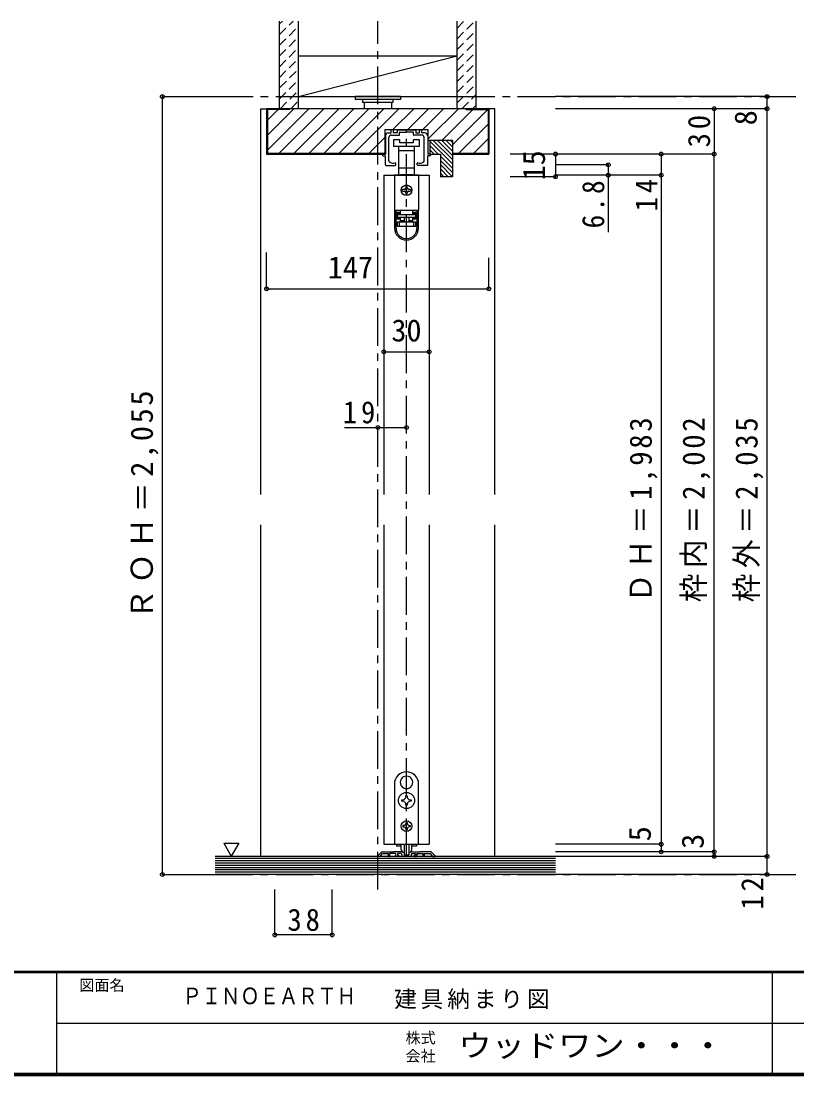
# Model space of a CAD drawing. Units: millimetres, scale not verified. Extents: x -973 to 977, y -718 to 696.
# Drawn here: x -22 to 491, y -701 to -2 of the extents above; entities that cross this region are included whole.
import ezdxf
from ezdxf.enums import TextEntityAlignment as Align

# ---------------------------------------------------------------- set-up
doc = ezdxf.new("R2010")
doc.units = ezdxf.units.MM
doc.header["$LTSCALE"] = 5
doc.header["$PDMODE"] = 32
doc.header["$PDSIZE"] = 2.5
doc.linetypes.add('CHAIN1', pattern=[8, 5, -1, 1, -1])
doc.linetypes.add('DASHED1', pattern=[1.8, 1.2, -0.6])
for name, color, linetype in [('0-1_通り芯', 4, 'CHAIN1'), ('0-2_柱', 3, 'Continuous'), ('0-3_仕上げ', 2, 'Continuous'), ('0-4_枠', 3, 'Continuous'), ('0-6_扉', 6, 'Continuous'), ('0-7_金物', 7, 'Continuous'), ('0-A_文字', 7, 'Continuous'), ('0-B_寸法', 7, 'Continuous'), ('0-C_ハッチ', 4, 'DASHED1'), ('F-1_枠', 6, 'Continuous'), ('F-A_文字', 7, 'Continuous')]:
    doc.layers.add(name, color=color, linetype=linetype)
doc.styles.add('ＭＳ ゴシック', font='')
doc.styles.get('ＭＳ ゴシック').set_extended_font_data('MS Gothic')

# ---------------------------------------------------------------- blocks, each defined once
blk = doc.blocks.new('02')
at = {"layer": '0-B_寸法'}
for p, q in [((-10.15, 6.923), (-10.15, 8.323)), ((-8.95, 8.623), (-9.85, 8.623)), ((-8.65, 6.923), (-8.65, 8.323)), ((-6.15, 8.323), (-6.15, 6.923)), ((-5.85, 8.623), (5.85, 8.623)), ((-4.35, 7.123), (-0.3, 7.123)), ((0, 7.423), (-0.3, 7.123)), ((0, 7.423), (0.3, 7.123)), ((4.35, 7.123), (0.3, 7.123)), ((6.15, 8.323), (6.15, 6.923)), ((8.65, 6.923), (8.65, 8.323)), ((8.95, 8.623), (9.85, 8.623)), ((10.15, 6.923), (10.15, 8.323)), ((-14, 4.623), (-14, -7.377)), ((-12, 6.623), (-10.45, 6.623)), ((-11.6, -11.949), (-11.6, 3.623)), ((-10.15, 5.123), (-4.95, 5.123)), ((-6.45, 6.623), (-8.35, 6.623)), ((-4.65, 5.423), (-4.65, 6.823)), ((4.65, 5.423), (4.65, 6.823)), ((10.15, 5.123), (4.95, 5.123)), ((6.45, 6.623), (8.35, 6.623)), ((12, 6.623), (10.45, 6.623)), ((11.6, -11.949), (11.6, 3.623)), ((14, 4.623), (14, -7.377)), ((-15.4, -7.377), (-14, -7.377)), ((-15.4, -8.577), (-14, -8.577)), ((-14, -14.577), (-14, -8.577)), ((-7.15, -14.577), (-7.15, -13.502)), ((7.15, -14.577), (7.15, -13.502)), ((15.4, -7.377), (14, -7.377)), ((15.4, -8.577), (14, -8.577)), ((14, -14.577), (14, -8.577)), ((-13.7, -14.877), (-7.45, -14.877)), ((13.7, -14.877), (7.45, -14.877))]:
    blk.add_line(p, q, dxfattribs=at)
for centre, radius, start, end in [((-9.85, 8.323), 0.3, 90, 180), ((-8.95, 8.323), 0.3, 0, 90), ((-5.85, 8.323), 0.3, 90, 180), ((-4.35, 6.823), 0.3, 90, 180), ((4.35, 6.823), 0.3, 0, 90), ((5.85, 8.323), 0.3, 0, 90), ((8.95, 8.323), 0.3, 90, 180), ((9.85, 8.323), 0.3, 0, 90), ((-12, 4.623), 2, 90, 180), ((-10.15, 3.623), 1.5, 90, 180), ((-10.45, 6.923), 0.3, 270, 0), ((-8.35, 6.923), 0.3, 180, 270), ((-6.45, 6.923), 0.3, 270, 0), ((-4.95, 5.423), 0.3, 270, 0), ((4.95, 5.423), 0.3, 180, 270), ((6.45, 6.923), 0.3, 180, 270), ((8.35, 6.923), 0.3, 270, 0), ((10.45, 6.923), 0.3, 180, 270), ((10.15, 3.623), 1.5, 0, 90), ((12, 4.623), 2, 0, 90), ((-15.4, -7.977), 0.6, 90, 180), ((-15.4, -7.977), 0.6, 180, 270), ((-10.6, -11.949), 1, 180, 243.25632), ((-8.8, -8.377), 5, 243.25632, 284.75682), ((-7.45, -13.502), 0.3, 0, 104.75682), ((7.45, -13.502), 0.3, 75.24318, 180), ((8.8, -8.377), 5, 255.24318, 296.74368), ((10.6, -11.949), 1, 296.74368, 0), ((15.4, -7.977), 0.6, 0, 90), ((15.4, -7.977), 0.6, 270, 0), ((-13.7, -14.577), 0.3, 180, 270), ((-7.45, -14.577), 0.3, 270, 0), ((7.45, -14.577), 0.3, 180, 270), ((13.7, -14.577), 0.3, 270, 0)]:
    blk.add_arc(centre, radius, start, end, dxfattribs=at)

msp = doc.modelspace()

# ---------------------------------------------------------------- linework, layer by layer
at = {"layer": '0-1_通り芯'}
for p, q in [((214.153, -577.5), (214.153, -2.5)), ((106.653, -52.5), (490.653, -52.5)), ((233.153, -555.5), (233.153, -74.5)), ((106.653, -567.5), (490.653, -567.5))]:
    msp.add_line(p, q, dxfattribs=at)
at = {"layer": '0-2_柱', "color": 7}
msp.add_line((161.653, -52.5), (266.653, -25.5), dxfattribs=at)
at = {"layer": '0-2_柱'}
for p, q in [((161.653, -25.5), (266.653, -25.5)), ((161.653, -52.5), (266.653, -52.5))]:
    msp.add_line(p, q, dxfattribs=at)
at = {"layer": '0-3_仕上げ'}
for p, q in [((149.153, -60.5), (149.153, -2.5)), ((161.653, -60.5), (161.653, -2.5)), ((266.653, -60.5), (266.653, -2.5)), ((279.153, -60.5), (279.153, -2.5)), ((331.653, -555.5), (106.653, -555.5)), ((331.653, -567.5), (106.653, -567.5))]:
    msp.add_line(p, q, dxfattribs=at)
at = {"layer": '0-3_仕上げ', "color": 7}
for p, q in [((331.653, -557), (106.653, -557)), ((331.653, -558.5), (106.653, -558.5)), ((331.653, -560), (106.653, -560)), ((331.653, -561.5), (106.653, -561.5)), ((331.653, -563), (106.653, -563)), ((331.653, -564.5), (106.653, -564.5)), ((331.653, -566), (106.653, -566))]:
    msp.add_line(p, q, dxfattribs=at)
at = {"layer": '0-4_枠', "color": 4}
for p, q in [((136.653, -60.5), (140.653, -60.5)), ((136.653, -60.5), (136.653, -316)), ((291.653, -60.5), (287.653, -60.5)), ((291.653, -316), (291.653, -60.5)), ((136.653, -336), (136.653, -555.5)), ((291.653, -555.5), (291.653, -336))]:
    msp.add_line(p, q, dxfattribs=at)
at = {"layer": '0-4_枠'}
for p, q in [((141.153, -61), (141.153, -90)), ((155.653, -61), (141.153, -61)), ((155.653, -60.5), (155.653, -61)), ((272.653, -61), (272.653, -60.5)), ((272.653, -61), (287.153, -61)), ((287.153, -61), (287.153, -90)), ((287.653, -60.5), (287.653, -90.5)), ((263.553, -81.5), (263.553, -105.5)), ((140.653, -90.5), (218.753, -90.5)), ((141.153, -90), (218.753, -90)), ((255.553, -90.5), (255.553, -105.5)), ((263.553, -90), (287.153, -90)), ((263.553, -90.5), (287.653, -90.5)), ((263.553, -105.5), (255.553, -105.5))]:
    msp.add_line(p, q, dxfattribs=at)
for points in [[(287.653, -60.5), (140.653, -60.5), (140.653, -90.5)], [(247.553, -74.5), (218.753, -74.5), (218.753, -90.5)], [(263.553, -81.5), (247.553, -81.5), (247.553, -74.5)], [(248.553, -81.5), (248.553, -86.75), (248.553, -90.5), (255.553, -90.5)]]:
    msp.add_lwpolyline(points, dxfattribs=at)
at = {"layer": '0-6_扉'}
for p, q in [((218.153, -104.5), (248.153, -104.5)), ((218.153, -104.5), (218.153, -316)), ((248.153, -104.5), (248.153, -316)), ((218.153, -336), (218.153, -547.5)), ((248.153, -336), (248.153, -547.5)), ((218.153, -547.5), (248.153, -547.5))]:
    msp.add_line(p, q, dxfattribs=at)
at = {"layer": '0-7_金物'}
for p, q in [((199.153, -52.5), (199.153, -54.5)), ((229.153, -52.5), (199.153, -52.5)), ((229.153, -54.5), (199.153, -54.5)), ((204.153, -54.5), (204.153, -56.5)), ((224.153, -54.5), (224.153, -56.5)), ((229.153, -52.5), (229.153, -54.5)), ((224.153, -56.5), (204.153, -56.5)), ((205.153, -56.5), (205.153, -60.5)), ((223.153, -56.5), (223.153, -60.5)), ((224.653, -81.2), (224.653, -85.2)), ((228.653, -81.2), (224.653, -81.2)), ((228.653, -83.2), (228.653, -81.2)), ((237.653, -83.2), (228.653, -83.2)), ((237.653, -81.2), (237.653, -83.2)), ((241.653, -81.2), (237.653, -81.2)), ((241.653, -85.2), (241.653, -81.2)), ((224.653, -85.2), (233.153, -85.2)), ((227.903, -85.2), (227.903, -99.8)), ((227.903, -88.2), (233.153, -88.2)), ((233.153, -85.2), (241.653, -85.2)), ((233.153, -88.2), (238.403, -88.2)), ((238.403, -99.8), (238.403, -85.2)), ((225.253, -104.5), (225.253, -127.8)), ((241.053, -104.5), (225.253, -104.5)), ((227.903, -99.8), (227.903, -104.2)), ((233.153, -99.8), (227.903, -99.8)), ((227.903, -104.2), (229.153, -104.2)), ((238.403, -99.8), (233.153, -99.8)), ((237.153, -104.5), (237.153, -104.2)), ((237.153, -104.2), (238.403, -104.2)), ((238.403, -104.2), (238.403, -99.8)), ((241.053, -104.5), (241.053, -127.8)), ((231.653, -114), (230.653, -114)), ((230.653, -115), (231.653, -115)), ((232.653, -112), (232.653, -113)), ((232.653, -116), (232.653, -117)), ((233.653, -113), (233.653, -112)), ((233.653, -117), (233.653, -116)), ((235.653, -114), (234.653, -114)), ((234.653, -115), (235.653, -115)), ((225.253, -127.8), (225.253, -127.9)), ((241.053, -127.8), (225.253, -127.8)), ((225.253, -127.9), (225.253, -139.6)), ((226.253, -127.9), (225.253, -127.9)), ((226.253, -139.6), (226.253, -127.9)), ((228.953, -127.9), (226.253, -127.9)), ((227.053, -128.9), (228.953, -128.9)), ((227.053, -128.9), (227.053, -133.6)), ((228.953, -129.9), (227.053, -129.9)), ((229.153, -130), (227.253, -130)), ((227.253, -130), (227.253, -130.5)), ((228.253, -127.9), (228.253, -127.8)), ((228.953, -127.9), (228.953, -128.9)), ((228.953, -128.9), (228.953, -129.9)), ((229.153, -130), (229.153, -127.8)), ((229.153, -134.5), (229.153, -132.5)), ((231.653, -132.5), (231.653, -135.5)), ((234.653, -132.5), (234.653, -135.5)), ((237.153, -127.8), (237.153, -130)), ((239.053, -130), (237.153, -130)), ((237.153, -132.5), (237.153, -134.5)), ((237.353, -128.9), (237.353, -127.9)), ((240.053, -127.9), (237.353, -127.9)), ((237.353, -128.9), (239.253, -128.9)), ((237.353, -132.6), (239.253, -132.6)), ((237.353, -133.6), (237.353, -132.6)), ((238.053, -127.8), (238.053, -127.9)), ((239.053, -130.5), (239.053, -130)), ((239.253, -133.6), (239.253, -128.9)), ((241.053, -127.8), (241.053, -127.9)), ((241.053, -139.6), (241.053, -127.9)), ((228.953, -133.6), (227.053, -133.6)), ((227.253, -138.5), (227.253, -135.5)), ((227.253, -135.5), (228.253, -135.5)), ((228.253, -138.5), (227.253, -138.5)), ((228.253, -135.5), (228.253, -138.5)), ((228.253, -135.5), (238.053, -135.5)), ((238.053, -138.5), (228.253, -138.5)), ((228.953, -133.6), (228.953, -135.5)), ((229.153, -134.5), (231.653, -134.5)), ((229.153, -135.5), (229.153, -134.5)), ((237.353, -135.5), (237.353, -133.6)), ((239.253, -133.6), (237.353, -133.6)), ((238.053, -138.5), (238.053, -135.5)), ((238.053, -135.5), (239.053, -135.5)), ((239.053, -138.5), (238.053, -138.5)), ((239.053, -135.5), (239.053, -138.5)), ((233.054, -502.351), (233.153, -502.45)), ((233.252, -502.351), (233.153, -502.45)), ((225.153, -507.5), (225.153, -547.5)), ((229.511, -508.489), (229.646, -508.525)), ((229.609, -508.66), (229.646, -508.525)), ((236.795, -508.489), (236.66, -508.525)), ((236.697, -508.66), (236.66, -508.525)), ((241.153, -547.5), (241.153, -507.5)), ((232.653, -516.3), (232.653, -515.35)), ((232.653, -515.35), (233.653, -515.35)), ((233.653, -515.35), (233.653, -516.3)), ((230.003, -518), (230.953, -518)), ((230.003, -519), (230.003, -518)), ((230.953, -519), (230.003, -519)), ((232.653, -521.65), (232.653, -520.7)), ((235.353, -518), (236.303, -518)), ((236.303, -519), (235.353, -519)), ((236.303, -518), (236.303, -519)), ((231.353, -535), (230.753, -535)), ((232.653, -533.1), (232.653, -533.7)), ((233.653, -533.1), (232.653, -533.1)), ((232.653, -537.3), (232.653, -537.9)), ((233.653, -533.1), (233.653, -533.7)), ((233.653, -537.3), (233.653, -537.9)), ((234.953, -535), (235.553, -535)), ((235.553, -536), (234.953, -536)), ((235.553, -535), (235.553, -536)), ((232.653, -537.9), (233.653, -537.9)), ((225.153, -547.5), (241.153, -547.5)), ((226.553, -547.5), (226.553, -548.7)), ((229.685, -548.7), (226.553, -548.7)), ((229.653, -550.921), (229.653, -547.5)), ((231.653, -547.5), (231.653, -554.121)), ((234.653, -547.5), (234.653, -554.121)), ((239.753, -548.7), (236.621, -548.7)), ((236.653, -550.921), (236.653, -547.5)), ((239.753, -547.5), (239.753, -548.7)), ((231.953, -554.421), (234.353, -554.421))]:
    msp.add_line(p, q, dxfattribs=at)
at = {"layer": '0-7_金物', "color": 3}
for p, q in [((216.577, -552.793), (214.212, -555.159)), ((215.953, -555.5), (214.353, -555.5)), ((216.153, -554.914), (217.367, -553.7)), ((216.153, -555.3), (216.153, -554.914)), ((217.284, -552.5), (223.853, -552.5)), ((217.367, -553.7), (221.153, -553.7)), ((221.153, -555.2), (221.153, -553.7)), ((221.453, -555.5), (221.853, -555.5)), ((226.153, -553.7), (222.153, -553.7)), ((222.153, -555.2), (222.153, -553.7)), ((223.853, -552.5), (224.153, -552.8)), ((224.153, -552.8), (224.453, -552.5)), ((229.924, -552.5), (224.453, -552.5)), ((226.153, -555.2), (226.153, -553.7)), ((227.753, -555.5), (226.453, -555.5)), ((227.153, -553.7), (227.153, -554.7)), ((229.553, -553.7), (227.153, -553.7)), ((227.753, -554.7), (227.153, -554.7)), ((230.053, -554.2), (230.053, -555.2)), ((230.078, -552.524), (231.207, -552.888)), ((235.953, -555.5), (230.353, -555.5)), ((231.553, -553.364), (231.553, -554.4)), ((231.853, -554.7), (234.453, -554.7)), ((234.753, -553.364), (234.753, -554.4)), ((236.228, -552.524), (235.1, -552.888)), ((236.253, -554.2), (236.253, -555.2)), ((236.382, -552.5), (241.853, -552.5)), ((236.753, -553.7), (239.153, -553.7)), ((238.553, -554.7), (239.153, -554.7)), ((238.553, -555.5), (239.853, -555.5)), ((239.153, -553.7), (239.153, -554.7)), ((240.153, -553.7), (244.153, -553.7)), ((240.153, -555.2), (240.153, -553.7)), ((242.153, -552.8), (241.853, -552.5)), ((242.453, -552.5), (242.153, -552.8)), ((249.022, -552.5), (242.453, -552.5)), ((244.153, -555.2), (244.153, -553.7)), ((244.853, -555.5), (244.453, -555.5)), ((245.153, -555.2), (245.153, -553.7)), ((245.153, -553.7), (248.939, -553.7)), ((250.155, -554.914), (248.94, -553.7)), ((249.73, -552.793), (252.096, -555.159)), ((250.155, -555.3), (250.155, -554.914)), ((250.355, -555.5), (251.955, -555.5))]:
    msp.add_line(p, q, dxfattribs=at)
at = {"layer": '0-7_金物'}
for points in [[(237.153, -104.2), (229.153, -104.2), (229.153, -104.5)], [(227.053, -132.6), (228.953, -132.6), (228.953, -133.6)], [(239.253, -129.9), (237.353, -129.9), (237.353, -128.9)], [(241.053, -127.9), (240.053, -127.9), (240.053, -139.6)], [(234.653, -134.5), (237.153, -134.5), (237.153, -135.5)], [(233.653, -520.7), (233.653, -521.65), (232.653, -521.65)], [(230.753, -535), (230.753, -536), (231.353, -536)]]:
    msp.add_lwpolyline(points, dxfattribs=at)
msp.add_lwpolyline([(239.053, -132.5), (227.253, -132.5), (227.253, -130.5), (239.053, -130.5)], close=True, dxfattribs=at)
for centre, radius in [((233.153, -114.5), 3.5), ((233.153, -518.5), 5.35), ((233.153, -535.5), 3.5)]:
    msp.add_circle(centre, radius, dxfattribs=at)
for centre, radius, start, end in [((233.153, -112), 0.5, 90, 180), ((233.153, -112), 0.5, 0, 90), ((230.653, -114.5), 0.5, 90, 180), ((230.653, -114.5), 0.5, 180, 270), ((231.653, -113), 1, 270, 0), ((231.653, -116), 1, 0, 90), ((233.153, -117), 0.5, 180, 270), ((233.153, -117), 0.5, 270, 0), ((234.653, -113), 1, 180, 270), ((234.653, -116), 1, 90, 180), ((235.653, -114.5), 0.5, 0, 90), ((235.653, -114.5), 0.5, 270, 0), ((233.153, -139.6), 7.9, 180, 0), ((233.153, -139.6), 6.9, 180, 0), ((233.153, -507.5), 8, 0, 180), ((233.153, -506.5), 4.15, 91.3645, 208.6355), ((233.153, -506.5), 4.15, 331.3645, 88.6355), ((233.153, -506.5), 4.15, 211.3645, 328.6355), ((230.953, -516.3), 1.7, 270, 0), ((235.353, -516.3), 1.7, 180, 270), ((230.953, -520.7), 1.7, 0, 90), ((235.353, -520.7), 1.7, 90, 180), ((231.353, -533.7), 1.3, 270, 0), ((231.353, -537.3), 1.3, 0, 90), ((234.953, -533.7), 1.3, 180, 270), ((234.953, -537.3), 1.3, 90, 180), ((231.653, -550.921), 2, 180, 264.78409), ((234.653, -550.921), 2, 275.21591, 0), ((231.453, -553.112), 0.2, 0, 84.78409), ((231.953, -554.121), 0.3, 180, 270), ((234.353, -554.121), 0.3, 270, 0), ((234.853, -553.112), 0.2, 95.21591, 180)]:
    msp.add_arc(centre, radius, start, end, dxfattribs=at)
at = {"layer": '0-7_金物', "color": 3}
for centre, radius, start, end in [((214.353, -555.3), 0.2, 135, 270), ((215.953, -555.3), 0.2, 270, 0), ((217.284, -553.5), 1, 90, 135), ((221.453, -555.2), 0.3, 180, 270), ((221.853, -555.2), 0.3, 270, 0), ((226.453, -555.2), 0.3, 180, 270), ((227.753, -555.1), 0.4, 0, 90), ((227.753, -555.1), 0.4, 270, 0), ((229.553, -554.2), 0.5, 0, 90), ((229.924, -553), 0.5, 72.1213, 90), ((230.353, -555.2), 0.3, 180, 270), ((231.053, -553.364), 0.5, 0, 72.1213), ((231.853, -554.4), 0.3, 180, 270), ((234.453, -554.4), 0.3, 270, 0), ((235.253, -553.364), 0.5, 107.8787, 180), ((235.953, -555.2), 0.3, 270, 0), ((236.382, -553), 0.5, 90, 107.8787), ((236.753, -554.2), 0.5, 90, 180), ((238.553, -555.1), 0.4, 90, 180), ((238.553, -555.1), 0.4, 180, 270), ((239.853, -555.2), 0.3, 270, 0), ((244.453, -555.2), 0.3, 180, 270), ((244.853, -555.2), 0.3, 270, 0), ((249.023, -553.5), 1, 45, 90), ((250.355, -555.3), 0.2, 180, 270), ((251.955, -555.3), 0.2, 270, 45)]:
    msp.add_arc(centre, radius, start, end, dxfattribs=at)
at = {"layer": '0-A_文字'}
msp.add_line((112.218, -546.686), (117.218, -555.347), dxfattribs=at)
msp.add_lwpolyline([(112.218, -546.686), (122.218, -546.686), (117.218, -555.347)], dxfattribs=at)
at = {"layer": '0-B_寸法', "color": 4}
for p, q in [((71.653, -52.5), (106.653, -52.5)), ((71.653, -567.5), (71.653, -52.5)), ((471.653, -52.5), (331.653, -52.5)), ((471.653, -60.5), (471.653, -52.5)), ((471.653, -60.5), (331.653, -60.5)), ((471.653, -60.5), (331.653, -60.5)), ((436.653, -60.5), (436.653, -90.5)), ((471.653, -555.5), (471.653, -60.5)), ((331.653, -90.5), (301.653, -90.5)), ((436.653, -90.5), (331.653, -90.5)), ((331.653, -90.5), (331.653, -105.5)), ((401.653, -90.5), (401.653, -104.5)), ((436.653, -552.5), (436.653, -90.5)), ((366.653, -97.7), (331.653, -97.7)), ((366.653, -97.7), (366.653, -142.149)), ((401.653, -104.5), (331.653, -104.5)), ((401.653, -104.5), (401.653, -547.5)), ((331.653, -105.5), (301.653, -105.5)), ((140.653, -179.804), (140.653, -155.746)), ((287.653, -179.804), (287.653, -159.246)), ((140.653, -179.804), (287.653, -179.804)), ((218.153, -221.5), (248.153, -221.5)), ((192.153, -271.5), (233.153, -271.5)), ((401.653, -547.5), (331.653, -547.5)), ((401.653, -547.5), (401.653, -552.5)), ((436.653, -552.5), (331.653, -552.5)), ((471.653, -555.5), (331.653, -555.5)), ((436.653, -555.5), (436.653, -552.5)), ((471.653, -567.5), (471.653, -555.5)), ((71.653, -567.5), (106.653, -567.5)), ((471.653, -567.5), (331.653, -567.5)), ((146, -607.5), (146, -577.5)), ((184, -607.5), (184, -577.5)), ((184, -607.5), (146, -607.5))]:
    msp.add_line(p, q, dxfattribs=at)
at = {"layer": '0-B_寸法'}
for p in [(71.653, -52.5), (471.653, -52.5), (436.653, -60.5), (471.653, -60.5), (331.653, -90.5), (401.653, -90.5), (436.653, -90.5), (366.653, -97.7), (331.653, -105.5), (366.653, -104.5), (401.653, -104.5), (140.653, -179.804), (287.653, -179.804), (218.153, -221.5), (248.153, -221.5), (214.153, -271.5), (233.153, -271.5), (401.653, -547.5), (401.653, -552.5), (436.653, -552.5), (436.653, -555.5), (471.653, -555.5), (71.653, -567.5), (471.653, -567.5), (146, -607.5), (184, -607.5)]:
    msp.add_point(p, dxfattribs=at)
at = {"layer": '0-C_ハッチ'}
for p, q in [((149.153, -11.466), (158.119, -2.5)), ((149.153, -4.395), (151.048, -2.5)), ((149.153, -18.537), (161.653, -6.037)), ((266.653, -14.174), (278.327, -2.5)), ((266.653, -7.103), (271.256, -2.5)), ((149.153, -25.608), (161.653, -13.108)), ((266.653, -21.246), (279.153, -8.746)), ((149.153, -32.679), (161.653, -20.179)), ((266.653, -28.317), (279.153, -15.817)), ((149.153, -39.751), (161.653, -27.251)), ((266.653, -35.388), (279.153, -22.888)), ((149.475, -46.5), (161.653, -34.322)), ((266.653, -42.459), (279.153, -29.959)), ((149.125, -53.921), (161.653, -41.393)), ((266.653, -49.53), (279.153, -37.03)), ((149.617, -60.5), (161.653, -48.464)), ((266.653, -56.601), (279.153, -44.101)), ((156.688, -60.5), (161.653, -55.535)), ((269.825, -60.5), (279.153, -51.172)), ((276.896, -60.5), (279.153, -58.243))]:
    msp.add_line(p, q, dxfattribs=at)
at = {"layer": '0-C_ハッチ', "linetype": 'Continuous'}
for p, q in [((141.153, -87.946), (168.599, -60.5)), ((141.153, -78.046), (158.699, -60.5)), ((141.153, -68.147), (148.3, -61)), ((148.998, -90), (178.498, -60.5)), ((158.898, -90), (188.398, -60.5)), ((168.797, -90), (198.297, -60.5)), ((178.697, -90), (208.197, -60.5)), ((188.596, -90), (218.096, -60.5)), ((198.495, -90), (227.995, -60.5)), ((223.895, -74.5), (237.895, -60.5)), ((233.794, -74.5), (247.794, -60.5)), ((243.694, -74.5), (257.694, -60.5)), ((247.553, -80.54), (267.593, -60.5)), ((256.493, -81.5), (276.993, -61)), ((263.553, -84.339), (286.892, -61)), ((267.792, -90), (287.153, -70.639)), ((208.395, -90), (218.753, -79.642)), ((248.553, -82.032), (263.553, -97.032)), ((250.85, -81.5), (263.553, -94.203)), ((253.678, -81.5), (263.553, -91.375)), ((256.506, -81.5), (263.553, -88.547)), ((259.335, -81.5), (263.553, -85.718)), ((262.163, -81.5), (263.553, -82.89)), ((277.691, -90), (287.153, -80.538)), ((218.294, -90), (218.753, -89.541)), ((248.553, -84.86), (254.193, -90.5)), ((248.553, -87.689), (251.364, -90.5)), ((255.553, -91.86), (263.553, -99.86)), ((255.553, -94.689), (263.553, -102.689)), ((255.553, -97.517), (263.536, -105.5)), ((255.553, -100.346), (260.707, -105.5)), ((255.553, -103.174), (257.879, -105.5))]:
    msp.add_line(p, q, dxfattribs=at)
at = {"layer": 'F-1_枠'}
for p, q in [((976.653, -631.667), (-973.347, -631.667)), ((976.653, -632.5), (-973.347, -632.5)), ((1.653, -632.5), (1.653, -699.167)), ((474.986, -632.5), (474.986, -699.167)), ((1.653, -665.833), (974.986, -665.834)), ((976.653, -699.167), (-973.347, -699.167)), ((976.653, -700), (-973.347, -700)), ((976.653, -700.833), (-973.347, -700.833))]:
    msp.add_line(p, q, dxfattribs=at)

# ---------------------------------------------------------------- block references
at = {"layer": '0-7_金物'}
msp.add_blockref('02', (233.153, -83.123), dxfattribs=at)

# ---------------------------------------------------------------- texts
at = {"layer": '0-B_寸法', "style": 'ＭＳ ゴシック'}
for s, p in [('8', (469.153, -71.5)), ('15', (329.153, -108)), ('5', (399.153, -545.5)), ('3', (434.153, -550.5))]:
    msp.add_text(s, height=14.66, rotation=90, dxfattribs=at).set_placement(p, align=Align.BOTTOM_LEFT)
for s, p in [('147', (181.094, -177.304)), ('30', (223.153, -219))]:
    msp.add_text(s, height=14.66, dxfattribs=at).set_placement(p, align=Align.BOTTOM_LEFT)
at = {"layer": '0-B_寸法', "char_height": 14.66, "attachment_point": 7, "rotation": 90, "style": 'ＭＳ ゴシック'}
for s, insert in [('\\T1.27;\\W0.95;30', (434.153, -86.125)), ('\\T1.27;\\W0.9;6.8', (364.153, -139.73)), ('\\T1.27;\\W0.95;14', (399.153, -128.48)), ('\\T1.18;ＲＯＨ＝2,055', (69.153, -398.5)), ('\\T1.19;\\W0.95;ＤＨ＝1,983', (399.153, -387.25)), ('\\T1.19;\\W0.95;枠内＝2,002', (434.153, -387.25)), ('\\T1.19;\\W0.95;枠外＝2,035', (469.153, -387.25)), ('\\T1.27;\\W0.95;12', (469.153, -590.75))]:
    msp.add_mtext(s, dxfattribs=dict(at, insert=insert))
at = {"layer": '0-B_寸法', "char_height": 14.66, "attachment_point": 7, "style": 'ＭＳ ゴシック'}
for s, insert in [('\\T1.27;\\W0.95;19', (191.028, -269)), ('\\T1.27;\\W0.95;38', (154.375, -605))]:
    msp.add_mtext(s, dxfattribs=dict(at, insert=insert))
at = {"layer": 'F-A_文字', "style": 'ＭＳ ゴシック'}
for s, p in [('図面名', (16.653, -646.667)), ('株式', (232.486, -681.5)), ('会社', (232.486, -693.5))]:
    msp.add_text(s, height=7.331, dxfattribs=at).set_placement(p, align=Align.BOTTOM_LEFT)
for s, height, width, p in [('ＰＩＮＯＥＡＲＴＨ', 11, 0.85, (84.986, -656.667)), ('ウッドワン・・・', 14.66, 1.1, (267.486, -692.5))]:
    msp.add_text(s, height=height, dxfattribs=dict(at, width=width)).set_placement(p, align=Align.BOTTOM_LEFT)
at = {"layer": 'F-A_文字', "insert": (224.986, -656.667), "char_height": 11, "attachment_point": 7, "style": 'ＭＳ ゴシック'}
msp.add_mtext('\\T1.17;建具納まり図', dxfattribs=at)

doc.saveas('drawing.dxf')
